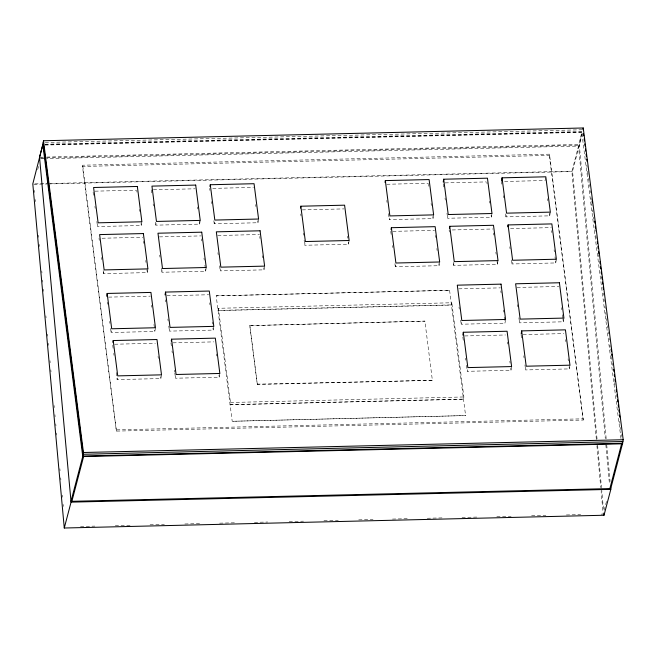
<?xml version="1.0" encoding="UTF-8"?>
<svg xmlns="http://www.w3.org/2000/svg" width="656" height="656" viewBox="0 0 656 656"><rect width="100%" height="100%" fill="white"/><g stroke="black" fill="none" stroke-linecap="round" stroke-linejoin="round"><path stroke-width="0.49" stroke-dasharray="3.28 2.46" d="M82.484 166.452L82.689 165.205L549.498 154.168L583.225 420.053L116.407 431.099L82.484 166.452L549.302 155.406L549.498 154.168M141.876 221.785L141.27 225.508L97.506 226.541L97.957 223.753M147.912 268.886L147.305 272.601L103.541 273.642L103.845 271.781M155.456 327.746L154.857 331.46L111.094 332.502L111.545 329.714M161.499 374.847L160.892 378.561L117.129 379.594L117.58 376.806M116.407 431.099L82.689 165.205M200.228 220.408L199.621 224.122L155.857 225.156L156.161 223.302M206.263 267.5L205.656 271.223L161.893 272.256L162.352 269.468M213.807 326.368L213.208 330.083L169.445 331.116L169.748 329.263M219.85 373.461L219.243 377.184L175.48 378.217L175.931 375.429M258.579 219.022L257.972 222.745L214.209 223.778L214.66 220.99M216.185 295.831L449.59 290.313L216.185 295.831L232.208 421.275L465.645 415.576L232.208 421.275M264.614 266.123L264.007 269.846L220.244 270.879L220.703 268.091M218.399 308.287L218.022 310.591L451.426 305.073L451.804 302.769L218.399 308.287L230.469 402.489L230.092 404.785L463.505 399.266L463.874 396.962L451.804 302.769M249.78 325.614L424.891 321.12L432.378 380.349L257.324 384.49L249.78 325.614L424.891 321.12M257.324 384.49L249.838 325.261M349.123 240.506L348.516 244.221L304.753 245.254L305.212 242.466M433.632 214.881L433.026 218.604L389.262 219.637L389.713 216.849M439.668 261.982L439.061 265.705L395.297 266.738L395.757 263.95M491.984 213.503L491.377 217.226L447.613 218.259L448.073 215.471M432.378 380.349L257.382 384.137M498.019 260.604L497.42 264.319L453.649 265.36L453.952 263.499M505.571 319.464L504.964 323.178L461.201 324.22L461.652 321.424M511.606 366.565L510.999 370.279L467.236 371.312L467.539 369.459M550.335 212.126L549.728 215.84L505.965 216.874L506.424 214.086M556.37 259.218L555.771 262.941L512.008 263.974L512.607 260.26M563.922 318.086L563.315 321.801L519.552 322.834L519.855 320.981M545.653 177.727L545.202 180.515L501.438 181.556L501.824 184.582M569.957 365.179L569.351 368.902L525.587 369.935L526.046 367.147M37.712 169.592L38.737 165.665M596.37 439.668L571.852 171.569L578.543 146.075L46.674 158.654M606.177 438.651L579.273 144.468L582.184 133.373M597.042 438.897L572.549 171.142L582.143 134.578M604.209 510.163L606.775 500.356M45.248 142.475L581.929 129.781M44.961 144.246L582.667 131.528M44.879 144.779L582.577 132.053M45.034 145.042L581.716 132.34M39.516 157.235L42.591 157.161M46.691 157.063L579.273 144.468M40.615 158.006L45.74 157.883M46.601 157.866L579.338 145.263M40.541 158.801L45.649 158.678M34.85 183.869L49.184 183.524M50.209 183.5L572.549 171.142M33.85 184.295L47.15 183.983M48.167 183.959L571.852 171.569M95.013 191.167L135.726 190.207M153.365 189.789L195.094 188.797M212.733 188.387L253.446 187.419M386.769 184.262L428.499 183.278M445.121 182.885L485.834 181.925M302.26 209.887L343.99 208.895M102.065 238.243L142.778 237.275M159.4 236.89L201.13 235.898M217.751 235.504L259.481 234.52M392.813 231.363L434.534 230.379M452.181 229.961L492.886 228.993M510.532 228.583L551.237 227.616M108.601 297.127L150.331 296.143M166.952 295.749L208.682 294.757M458.708 288.845L500.438 287.861M517.059 287.467L558.789 286.475M218.046 310.411L451.459 304.892M114.636 344.228L155.349 343.26M172.987 342.842L213.7 341.883M464.743 335.946L505.456 334.978M523.094 334.56L563.807 333.601M230.469 402.489L463.874 396.962M230.125 404.613L463.53 399.086M116.612 429.86L583.422 418.815M80.516 526.448L94.841 526.112M115.292 525.628L130.634 525.267M150.068 524.808L164.385 524.464M184.844 523.98L200.187 523.619M219.621 523.16L234.963 522.799M254.397 522.34L267.697 522.02M289.173 521.512L303.49 521.176M323.949 520.692L338.266 520.356M358.725 519.872L373.043 519.527M392.477 519.068L407.819 518.707M427.253 518.248L442.595 517.887M462.029 517.428L477.371 517.067M496.805 516.6L511.122 516.264M531.581 515.78L545.899 515.444M566.358 514.96L580.675 514.624M601.134 514.132L603.176 514.091L601.126 491.664M586.825 165.164L587.087 167.198M587.604 171.265L587.997 174.316M588.514 178.375L588.776 180.408M589.301 184.475L589.555 186.509M590.08 190.576L590.343 192.61M590.99 197.694L591.253 199.727M591.769 203.786L592.032 205.82M592.557 209.887L592.819 211.921M593.467 217.005L593.729 219.038M595.033 229.198L595.287 231.232M595.812 235.299L596.206 238.349M598.288 254.61L598.551 256.644M603.241 293.232L603.495 295.266M604.02 299.333L604.283 301.366M604.93 306.45L605.193 308.484M605.718 312.551L605.972 314.585M606.497 318.644L606.759 320.677M607.407 325.761L607.669 327.795M608.186 331.862L608.448 333.896M608.973 337.963L609.235 339.988M609.883 345.072L610.146 347.106M611.449 357.274L611.704 359.308M612.228 363.367L612.491 365.4M614.705 382.686L614.967 384.711M619.658 421.308L619.912 423.341M620.437 427.409L620.699 429.442M621.347 434.518L621.609 436.552M620.994 438.61L581.782 132.66L578.469 145.279L605.299 438.675M549.302 155.406L583.225 420.053M547.53 198.686L547.793 200.703M549.343 212.815L549.728 215.84M551.63 230.641L551.885 232.667M554.082 249.821L554.345 251.838M554.992 256.881L555.378 259.915M555.509 260.924L555.771 262.941M561.503 307.672L561.766 309.689M562.413 314.732L562.799 317.766M562.93 318.775L563.315 321.801M565.603 339.628L565.857 341.653M568.063 358.807L568.317 360.825M569.096 366.884L569.351 368.902M503.25 195.685L503.513 197.702M505.579 213.848L505.965 216.874M509.802 246.82L510.065 248.837M511.483 259.94L512.008 263.974M517.223 304.671L517.486 306.688M518.904 317.791L519.552 322.834M521.061 334.609L521.577 338.652M523.775 355.806L524.037 357.823M524.939 364.892L525.587 369.935M486.85 181.901L487.113 183.918M489.31 201.072L489.565 203.089M491.123 215.201L491.377 217.226M493.402 233.036L493.665 235.053M495.862 252.207L496.125 254.225M497.027 261.293L497.42 264.319M500.823 290.887L501.086 292.904M503.283 310.058L503.537 312.076M504.185 317.127L504.964 323.178M507.383 342.022L507.637 344.039M509.835 361.194L510.097 363.211M510.745 368.262L510.999 370.279M443.218 183.942L443.604 186.968M445.03 198.071L445.285 200.088M446.966 213.208L447.613 218.259M449.122 230.035L449.385 232.052M453.263 262.326L453.649 265.36M459.003 307.057L459.257 309.074M460.684 320.177L461.201 324.22M462.841 337.004L463.357 341.038M465.555 358.192L465.817 360.21M466.465 365.261L467.236 371.312M449.59 290.313L465.612 415.748M428.63 184.287L428.885 186.304M431.09 203.467L431.345 205.484M432.771 216.587L433.026 218.604M435.182 235.422L435.445 237.439M436.863 248.542L437.126 250.559M438.807 263.679L439.061 265.705M386.802 200.465L387.065 202.483M388.491 213.585L389.262 219.637M390.771 231.412L391.165 234.438M392.583 245.541L392.846 247.558M394.912 263.712L395.297 266.738M347.483 236.152L347.746 238.169M348.262 242.203L348.516 244.221M300.743 213.971L301.006 215.988M303.203 233.151L303.466 235.168M304.105 240.211L304.753 245.254M255.643 204.574L255.906 206.599M257.718 220.728L257.972 222.745M259.743 236.537L259.997 238.554M262.195 255.709L262.457 257.734M263.753 267.82L264.007 269.846M209.682 188.452L209.936 190.478M211.363 201.572L211.626 203.598M213.823 220.752L214.209 223.778M217.915 252.708L218.177 254.733M219.596 265.828L220.244 270.879M197.423 206.968L197.677 208.985M199.235 221.097L199.621 224.122M201.515 238.923L201.777 240.949M203.975 258.103L204.237 260.12M204.885 265.163L205.271 268.197M205.402 269.206L205.656 271.223M209.715 302.834L209.969 304.851M212.175 322.006L212.429 324.031M212.946 328.066L213.208 330.083M216.267 353.969L216.529 355.987M218.981 375.166L219.243 377.184M151.331 189.838L151.716 192.864M153.143 203.967L153.397 205.984M155.472 222.13L155.857 225.156M159.695 255.102L159.957 257.119M161.376 268.222L161.893 272.256M165.435 299.833L165.689 301.85M167.887 319.005L168.149 321.022M168.797 326.073L169.445 331.116M170.954 342.891L171.339 345.917M171.987 350.968L172.249 352.985M174.447 370.14L174.701 372.165M174.832 373.174L175.48 378.217M136.743 190.183L136.997 192.2M139.203 209.354L139.457 211.371M141.015 223.483L141.27 225.508M143.295 241.318L143.557 243.335M145.755 260.489L146.017 262.507M146.919 269.575L147.305 272.601M151.495 305.22L151.749 307.238M153.947 324.4L154.857 331.46M158.047 356.356L158.301 358.373M160.63 376.544L160.892 378.561M93.111 192.224L93.496 195.25M94.923 206.353L95.177 208.37M96.858 221.49L97.506 226.541M99.015 238.317L99.277 240.334M101.475 257.488L101.729 259.505M103.156 270.608L103.541 273.642M107.207 302.219L107.469 304.236M109.667 321.399L109.929 323.416M110.577 328.459L111.094 332.502M112.734 345.286L113.119 348.311M113.767 353.354L114.021 355.372M116.227 372.534L117.129 379.594M606.734 444.768L610.088 481.438M605.857 444.76L609.399 483.497M597.6 445.006L601.511 487.761M601.601 488.777L603.561 510.155M596.927 445.785L600.757 487.58M34.407 190.412L34.596 192.454M35.252 199.588L35.432 201.63M38.515 235.266L38.696 237.308M39.352 244.442L39.54 246.484M41.771 270.944L41.959 272.986M42.615 280.12L42.804 282.162M43.452 289.296L43.64 291.338M45.879 315.798L46.059 317.84M47.552 334.15L47.74 336.192M48.396 343.326L48.577 345.359M49.979 360.652L50.168 362.694M50.815 369.828L51.004 371.87M54.079 405.506L54.268 407.548M54.924 414.682L55.104 416.724M55.76 423.858L55.949 425.892M56.596 433.034L56.785 435.067M59.86 468.712L60.049 470.746M60.705 477.88L60.885 479.921M62.287 495.214L62.476 497.248M63.124 504.39L63.312 506.424"/><path stroke-width="0.98" d="M43.493 140.753L42.829 144.82L82.787 456.576L622.536 443.8L623.2 439.733L583.241 127.986L43.493 140.753L83.451 452.501L82.787 456.576M106.715 296.241L107.166 293.453L150.929 292.42L155.456 327.746L111.692 328.779L107.166 293.453M112.906 342.416L113.201 340.554L156.973 339.521L161.499 374.847L117.736 375.88L113.201 340.554M165.066 294.864L165.517 292.076L209.28 291.043L213.807 326.368L170.043 327.401L165.517 292.076M171.257 341.03L171.56 339.177L215.324 338.135L219.85 373.461L176.087 374.494L171.56 339.177M209.986 186.599L210.289 184.738L254.052 183.705L258.579 219.022L214.815 220.063L210.289 184.738M300.53 208.075L300.833 206.214L344.597 205.18L349.123 240.506L305.36 241.539L300.833 206.214M385.039 182.458L385.343 180.597L429.106 179.564L433.632 214.881L389.869 215.922L385.343 180.597M391.074 229.551L391.378 227.698L435.141 226.656L439.668 261.982L395.904 263.015L391.378 227.698M443.243 182.007L443.694 179.219L487.457 178.178L491.984 213.503L448.22 214.537L443.694 179.219M449.426 228.173L449.729 226.312L493.492 225.279L498.019 260.604L454.255 261.637L449.729 226.312M462.857 335.06L463.316 332.272L507.08 331.239L511.606 366.565L467.843 367.598L463.316 332.272M501.594 180.621L502.045 177.833L545.808 176.8L550.335 212.126L506.571 213.159L502.045 177.833M507.777 226.796L508.08 224.934L551.844 223.901L556.37 259.218L512.607 260.26L508.08 224.934M521.217 333.683L521.668 330.895L565.431 329.853L569.957 365.179L526.194 366.212L521.668 330.895M582.954 129.757L583.241 127.986M64.272 528.014L71.061 502.135L39.516 157.235L42.911 144.295L32.8 183.91L64.272 528.014L604.02 515.247L610.81 489.368L610.629 487.326M71.865 501.315L83.648 456.42L82.771 456.437M609.867 488.589L621.642 443.686L622.519 443.669M83.451 452.501L623.2 439.733M622.913 441.504L83.164 454.272L43.198 142.524M71.061 502.135L610.81 489.368M583.471 133.816L583.733 135.849M584.127 138.892L584.381 140.925M584.775 143.967L585.037 146.001M585.423 149.043L585.685 151.077M586.079 154.127L586.333 156.153M586.726 159.203L586.989 161.237M592.065 200.834L592.327 202.868M594.664 221.146L594.926 223.179M595.32 226.222L595.582 228.255M597.272 241.457L597.534 243.483M597.919 246.533L598.182 248.567M598.575 251.609L598.83 253.642M599.871 261.76L600.133 263.794M600.527 266.844L600.781 268.87M601.175 271.92L601.437 273.954M601.823 276.996L602.085 279.03M602.479 282.072L602.741 284.105M603.126 287.148L603.389 289.181M611.064 349.099L611.326 351.124M611.72 354.174L611.982 356.2M613.672 369.402L613.934 371.435M614.319 374.478L614.582 376.511M614.975 379.562L615.23 381.587M616.271 389.713L616.533 391.747M616.927 394.789L617.181 396.823M617.575 399.865L617.837 401.898M618.223 404.949L618.485 406.974M618.879 410.025L619.141 412.05M619.526 415.1L619.789 417.134M622.257 441.636L622.536 443.8M603.84 513.213L604.02 515.247M82.869 456.043L70.987 501.34L610.744 488.572L622.626 443.276L82.869 456.043M137.35 186.46L93.587 187.501L98.113 222.819L141.876 221.785L137.35 186.46M195.701 185.082L151.938 186.115L156.464 221.441L200.228 220.408L195.701 185.082M143.385 233.561L99.622 234.594L104.148 269.919L147.912 268.886L143.385 233.561M201.736 232.183L157.973 233.216L162.499 268.542L206.263 267.5L201.736 232.183M260.088 230.797L216.324 231.839L220.851 267.156L264.614 266.123L260.088 230.797M501.045 284.138L457.281 285.171L461.808 320.497L505.571 319.464L501.045 284.138M559.396 282.761L515.632 283.794L520.159 319.119L563.922 318.086L559.396 282.761"/></g></svg>
